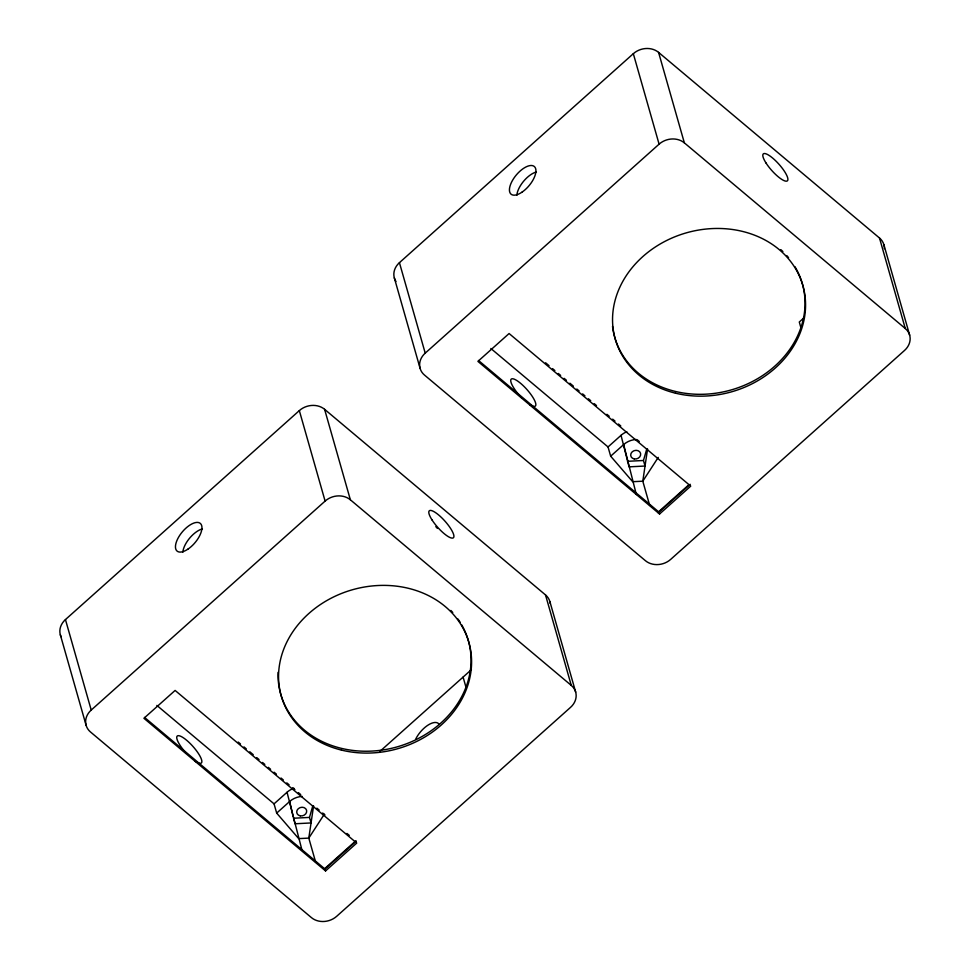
<?xml version="1.0" encoding="UTF-8"?>
<svg xmlns="http://www.w3.org/2000/svg" width="970" height="970" viewBox="0 0 970 970"><rect width="100%" height="100%" fill="white"/><g stroke="black" fill="none" stroke-linecap="round" stroke-linejoin="round"><path stroke-width="1.45" d="M313.589 805.9L308.799 838.104L315.711 862.366M647.572 448.989L642.795 481.193L649.706 505.443M309.478 817.407L293.51 818.231L295.086 823.772L311.055 822.948L309.478 817.407L312.776 805.949M626.814 431.759A17.702 14.999 -15.9 0 0 621.03 435.336L629.069 466.849L645.038 466.036L643.462 460.495L646.772 449.037M324.259 814.291L308.799 838.104L298.699 838.626L276.68 813.102L274.049 803.863L156.873 705.42M658.254 457.379L642.795 481.193L632.682 481.702L610.663 456.179L608.032 446.952L490.868 348.497M395.978 281.518A18.066 15.302 -15.9 0 1 399.434 262.664L633.325 53.689A18.066 15.302 -15.9 0 1 658.581 52.392L879.499 238.014A18.066 15.302 -15.9 0 1 884.373 248.708M61.013 636.672A18.066 15.302 -15.9 0 1 65.451 619.575L299.33 410.601A18.066 15.302 -15.9 0 1 324.598 409.316L545.516 594.937A18.066 15.302 -15.9 0 1 550.293 603.607M425.212 353.141L659.091 144.166A18.066 15.302 -15.9 0 1 684.359 142.869L905.277 328.503A18.066 15.302 -15.9 0 1 904.549 350.425L670.67 559.399A18.066 15.302 -15.9 0 1 645.402 560.684L424.484 375.063A18.066 15.302 -15.9 0 1 425.212 353.141L399.434 262.664M91.216 710.064L325.108 501.09A18.066 15.302 -15.9 0 1 350.364 499.792L571.281 685.414A18.066 15.302 -15.9 0 1 570.566 707.336L336.675 916.31A18.066 15.302 -15.9 0 1 311.418 917.608L90.501 731.986A18.066 15.302 -15.9 0 1 91.216 710.064L65.451 619.575M608.032 446.952L621.03 435.336M610.663 456.179L623.661 444.575A17.702 14.999 -15.9 0 1 636.187 439.483M803.451 318.305L799.292 322.028L800.941 327.848M274.049 803.863L287.035 792.26A17.702 14.999 -15.9 0 1 293.91 788.27M276.68 813.102L289.666 801.487A17.702 14.999 -15.9 0 1 302.191 796.406M379.682 751.604L471.42 669.652M657.733 512.56L688.664 484.927M659.552 514.003L477.907 361.386L509.092 333.522L690.737 486.14L659.552 514.003L659.03 512.16L690.203 484.297M324.853 868.489L355.772 840.857M325.556 870.927L143.924 718.297L175.109 690.434L356.742 843.063L325.556 870.927L325.035 869.071L356.22 841.208M627.493 461.308L643.462 460.495M545.589 362.78L549.056 365.69M552.536 368.612L554.852 370.552M558.32 373.474L560.636 375.414M564.103 378.336L566.419 380.276M569.887 383.199L573.355 386.108M576.823 389.031L579.138 390.971M582.618 393.893L584.922 395.833M588.402 398.743L590.706 400.695M594.186 403.605L596.501 405.557M606.905 414.299L609.221 416.251M612.688 419.161L615.004 421.101M618.484 424.023L620.788 425.963M636.987 439.58L639.303 441.52M478.537 360.5L659.03 512.16M238.208 742.062L240.524 744.002M243.991 746.912L246.307 748.864M249.775 751.774L253.255 754.696M256.723 757.606L259.038 759.558M262.506 762.468L264.822 764.421M268.29 767.331L270.606 769.271M274.073 772.193L276.389 774.133M281.021 778.025L283.337 779.965M286.805 782.887L289.121 784.827M292.588 787.749L294.904 789.689M298.372 792.611L300.688 794.551M316.887 808.155L319.191 810.108M322.671 813.018L324.986 814.97M346.969 833.436L349.273 835.376M144.554 717.424L325.035 869.071M883.9 244.731L909.666 335.208M879.499 238.014L905.277 328.503M658.581 52.392L684.359 142.869M633.325 53.689L659.091 144.166M636.344 494.554L623.661 444.575M549.905 601.642L575.683 692.131M545.516 594.937L571.281 685.414M394.317 277.869L420.095 368.357M463.09 677.084L465.988 687.269M324.598 409.316L350.364 499.792M299.33 410.601L325.108 501.09M287.035 792.26L301.949 850.035M60.334 634.792L86.1 725.269M289.666 801.487L293.183 816.837M415.754 738.995A18.066 8.33 -50 0 1 438.67 723.705M185.428 752.344A18.066 4.765 48.2 0 1 178.201 735.672A18.066 4.765 48.2 0 1 197.007 751.471A18.066 4.765 48.2 0 1 197.71 762.662M196.862 762.238A18.066 4.765 48.2 0 1 195.006 761.098M435.833 526.661A18.066 4.765 48.2 0 1 437.421 528.408M182.833 552.257A18.066 8.33 -50 0 1 202.403 528.905M461.623 624.728A97.558 82.644 -15.9 0 1 394.547 747.579A97.558 82.644 -15.9 0 1 278.063 672.331M450.868 610.445A97.558 82.644 -15.9 0 1 452.76 612.494M457.925 618.969A97.558 82.644 -15.9 0 1 460.216 622.388M521.836 398.015A18.066 4.765 48.2 0 1 511.796 378.821A18.066 4.765 48.2 0 1 531.487 395.251A18.066 4.765 48.2 0 1 529.947 404.793M516.828 195.346A18.066 8.33 -50 0 1 536.398 171.981M794.915 266.641A97.558 82.644 -15.9 0 1 735.43 388.643A97.558 82.644 -15.9 0 1 612.519 326.296M780.826 249.629A97.558 82.644 -15.9 0 1 782.887 251.545M786.755 255.571A97.558 82.644 -15.9 0 1 788.561 257.68M432.05 519.968A18.066 4.765 48.2 0 0 453.305 537.829A18.066 4.765 48.2 0 0 438.731 515.046A18.066 4.765 48.2 0 0 432.05 519.968M187.877 549.178A18.066 8.33 -50 0 0 200.572 523.642A18.066 8.33 -50 0 0 177.655 538.932A18.066 8.33 -50 0 0 187.877 549.178M341.452 750.089A97.558 82.644 -15.9 0 0 470.232 648.045A97.558 82.644 -15.9 0 0 313.528 609.56A97.558 82.644 -15.9 0 0 341.452 750.089M300.263 815.855A5.056 4.28 -15.9 0 0 306.568 810.229A5.056 4.28 -15.9 0 0 298.263 808.713A5.056 4.28 -15.9 0 0 300.263 815.855M766.045 163.045A18.066 4.765 48.2 0 0 787.301 180.905A18.066 4.765 48.2 0 0 772.726 158.134A18.066 4.765 48.2 0 0 766.045 163.045M521.872 192.254A18.066 8.33 -50 0 0 534.555 166.731A18.066 8.33 -50 0 0 511.639 182.008A18.066 8.33 -50 0 0 521.872 192.254M675.447 393.165A97.558 82.644 -15.9 0 0 804.215 291.121A97.558 82.644 -15.9 0 0 647.511 252.636A97.558 82.644 -15.9 0 0 675.447 393.165M634.259 458.931A5.056 4.28 -15.9 0 0 640.552 453.305A5.056 4.28 -15.9 0 0 632.246 451.79A5.056 4.28 -15.9 0 0 634.259 458.931"/></g></svg>
